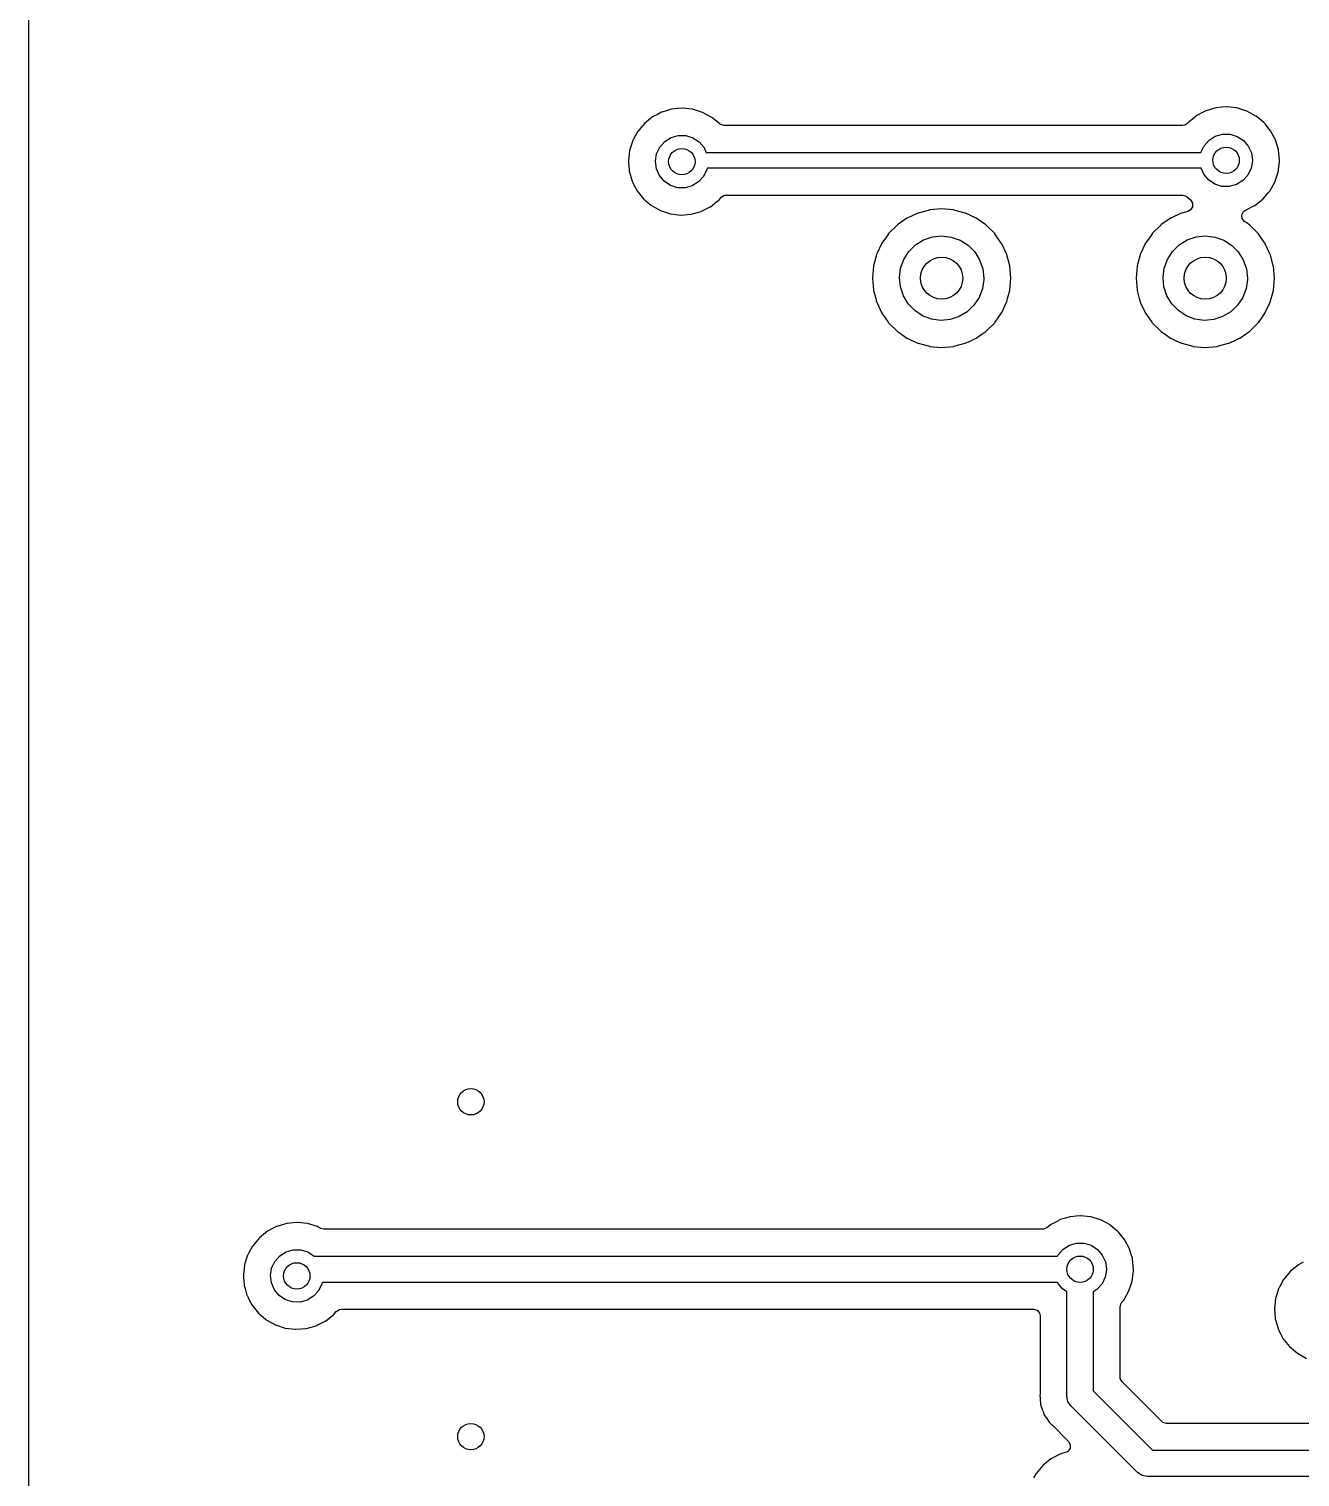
# Model space of a CAD drawing. Extents: x 123 to 292, y -246 to -33.
# Drawn here: x 122.94 to 147.05, y -116.59 to -89.13 of the extents above; entities that cross this region are included whole.
import ezdxf

# ---------------------------------------------------------------- set-up
doc = ezdxf.new("R2010")
doc.units = 0
doc.layers.add('BLACK', color=7, linetype='CONTINUOUS')

msp = doc.modelspace()

# ---------------------------------------------------------------- linework, layer by layer
at = {"layer": 'BLACK', "linetype": 'CONTINUOUS'}
for p, q in [((122.936, -245.999), (122.936, -33.9085)), ((135.327, -90.6298), (135.244, -90.6374)), ((135.333, -90.6305), (135.327, -90.6298)), ((145.448, -90.6241), (145.369, -90.6472)), ((145.454, -90.6224), (145.448, -90.6241)), ((145.448, -90.6241), (145.448, -90.6241)), ((145.46, -90.6218), (145.454, -90.6224)), ((145.568, -90.612), (145.46, -90.6218)), ((145.46, -90.6218), (145.46, -90.6218)), ((145.651, -90.6044), (145.568, -90.612)), ((145.657, -90.6051), (145.651, -90.6044)), ((145.841, -90.6245), (145.657, -90.6051)), ((145.657, -90.6051), (145.657, -90.6051)), ((145.847, -90.6251), (145.841, -90.6245)), ((145.841, -90.6245), (145.841, -90.6245)), ((146.036, -90.6836), (145.847, -90.6251)), ((134.765, -90.7952), (134.611, -90.9192)), ((134.859, -90.7462), (134.765, -90.7952)), ((134.935, -90.7065), (134.859, -90.7462)), ((134.94, -90.7036), (134.935, -90.7065)), ((134.935, -90.7065), (134.935, -90.7065)), ((135.051, -90.6711), (134.94, -90.7036)), ((135.124, -90.6495), (135.051, -90.6711)), ((135.13, -90.6478), (135.124, -90.6495)), ((135.124, -90.6495), (135.124, -90.6495)), ((135.136, -90.6472), (135.13, -90.6478)), ((135.244, -90.6374), (135.136, -90.6472)), ((135.136, -90.6472), (135.136, -90.6472)), ((135.518, -90.6499), (135.333, -90.6305)), ((135.333, -90.6305), (135.333, -90.6305)), ((135.524, -90.6505), (135.518, -90.6499)), ((135.518, -90.6499), (135.518, -90.6499)), ((135.713, -90.709), (135.524, -90.6505)), ((135.887, -90.8031), (135.713, -90.709)), ((135.891, -90.807), (135.887, -90.8031)), ((136.039, -90.9291), (135.891, -90.807)), ((135.891, -90.807), (135.891, -90.807)), ((144.926, -90.9037), (144.917, -90.9143)), ((144.935, -90.8938), (144.926, -90.9037)), ((145.089, -90.7698), (144.935, -90.8938)), ((145.199, -90.7119), (145.089, -90.7698)), ((145.259, -90.6811), (145.199, -90.7119)), ((145.264, -90.6782), (145.259, -90.6811)), ((145.259, -90.6811), (145.259, -90.6811)), ((145.369, -90.6472), (145.264, -90.6782)), ((146.21, -90.7777), (146.036, -90.6836)), ((146.215, -90.7816), (146.21, -90.7777)), ((146.358, -90.8998), (146.215, -90.7816)), ((146.215, -90.7816), (146.215, -90.7816)), ((146.363, -90.9037), (146.358, -90.8998)), ((146.367, -90.9085), (146.363, -90.9037)), ((134.481, -91.0761), (134.405, -91.2143)), ((134.484, -91.0707), (134.481, -91.0761)), ((134.481, -91.0761), (134.481, -91.0761)), ((134.611, -90.9192), (134.484, -91.0707)), ((135.116, -91.1868), (135.252, -91.1478)), ((135.252, -91.1478), (135.394, -91.1487)), ((135.394, -91.1487), (135.53, -91.1893)), ((136.052, -90.9393), (136.039, -90.9287)), ((136.039, -90.9287), (136.039, -90.9291)), ((136.121, -90.9593), (136.052, -90.9393)), ((144.821, -90.9593), (136.121, -90.9593)), ((144.858, -90.9536), (144.821, -90.9593)), ((144.917, -90.9143), (144.858, -90.9536)), ((145.32, -91.237), (145.439, -91.1614)), ((145.439, -91.1614), (145.576, -91.1224)), ((145.576, -91.1224), (145.718, -91.1233)), ((145.718, -91.1233), (145.853, -91.1639)), ((145.853, -91.1639), (145.972, -91.241)), ((146.383, -90.9287), (146.367, -90.9085)), ((146.367, -90.9085), (146.367, -90.9085)), ((146.488, -91.057), (146.383, -90.9287)), ((146.581, -91.2316), (146.488, -91.057)), ((134.329, -91.4325), (134.307, -91.6291)), ((134.384, -91.259), (134.329, -91.4325)), ((134.387, -91.2499), (134.384, -91.259)), ((134.388, -91.244), (134.387, -91.2499)), ((134.387, -91.2499), (134.387, -91.2499)), ((134.405, -91.2143), (134.388, -91.244)), ((134.842, -91.497), (134.902, -91.3687)), ((134.902, -91.3687), (134.996, -91.2624)), ((134.996, -91.2624), (135.116, -91.1868)), ((135.53, -91.1893), (135.649, -91.2664)), ((135.649, -91.2664), (135.741, -91.3738)), ((135.741, -91.3738), (135.784, -91.4678)), ((145.167, -91.4678), (145.226, -91.3433)), ((145.226, -91.3433), (145.32, -91.237)), ((145.972, -91.241), (146.065, -91.3484)), ((146.065, -91.3484), (146.124, -91.4775)), ((146.591, -91.2677), (146.581, -91.2316)), ((146.632, -91.4025), (146.591, -91.2677)), ((146.638, -91.421), (146.632, -91.4025)), ((146.657, -91.6178), (146.638, -91.421)), ((134.307, -91.6291), (134.309, -91.6627)), ((134.309, -91.6627), (134.321, -91.7975)), ((134.82, -91.6371), (134.842, -91.497)), ((134.838, -91.7777), (134.82, -91.6371)), ((135.784, -91.4678), (145.167, -91.4678)), ((146.143, -91.63), (146.12, -91.7698)), ((146.124, -91.4775), (146.144, -91.6178)), ((146.144, -91.6178), (146.143, -91.63)), ((146.632, -91.8423), (146.657, -91.6461)), ((146.657, -91.6213), (146.657, -91.6178)), ((146.657, -91.6233), (146.657, -91.6213)), ((146.657, -91.6213), (146.657, -91.6213)), ((146.657, -91.6461), (146.657, -91.6233)), ((134.321, -91.7975), (134.323, -91.8261)), ((134.323, -91.8261), (134.378, -92.0162)), ((134.895, -91.9074), (134.838, -91.7777)), ((134.987, -92.0159), (134.895, -91.9074)), ((135.734, -91.9228), (135.639, -92.0279)), ((135.796, -91.7952), (135.734, -91.9228)), ((135.801, -91.7678), (135.796, -91.7952)), ((145.169, -91.7678), (135.801, -91.7678)), ((145.219, -91.882), (145.169, -91.7678)), ((145.31, -91.9905), (145.219, -91.882)), ((145.428, -92.0691), (145.31, -91.9905)), ((145.963, -92.0025), (145.842, -92.0767)), ((146.058, -91.8974), (145.963, -92.0025)), ((146.12, -91.7698), (146.058, -91.8974)), ((146.569, -92.03), (146.632, -91.8423)), ((134.378, -92.0162), (134.381, -92.0217)), ((134.381, -92.0217), (134.453, -92.162)), ((134.453, -92.162), (134.468, -92.1922)), ((134.468, -92.1922), (134.591, -92.3472)), ((135.105, -92.0945), (134.987, -92.0159)), ((135.24, -92.1368), (135.105, -92.0945)), ((135.382, -92.1394), (135.24, -92.1368)), ((135.518, -92.1021), (135.382, -92.1394)), ((135.639, -92.0279), (135.518, -92.1021)), ((136.128, -92.2815), (136.163, -92.2763)), ((136.163, -92.2763), (144.818, -92.2763)), ((144.818, -92.2763), (144.886, -92.2963)), ((145.564, -92.1114), (145.428, -92.0691)), ((145.705, -92.114), (145.564, -92.1114)), ((145.842, -92.0767), (145.705, -92.114)), ((146.342, -92.3517), (146.441, -92.2372)), ((146.441, -92.2372), (146.468, -92.2066)), ((146.468, -92.2066), (146.472, -92.2019)), ((146.468, -92.2066), (146.468, -92.2066)), ((146.472, -92.2019), (146.569, -92.03)), ((134.591, -92.3472), (134.596, -92.3511)), ((134.596, -92.3511), (134.596, -92.3511)), ((134.596, -92.3511), (134.725, -92.4615)), ((134.725, -92.4615), (134.742, -92.4753)), ((134.742, -92.4753), (134.914, -92.5718)), ((135.692, -92.5852), (135.857, -92.5016)), ((135.857, -92.5016), (135.863, -92.4988)), ((135.857, -92.5016), (135.857, -92.5016)), ((135.863, -92.4988), (135.987, -92.4019)), ((135.987, -92.4019), (136.014, -92.3809)), ((136.014, -92.3809), (136.019, -92.3771)), ((136.014, -92.3809), (136.014, -92.3809)), ((136.019, -92.3771), (136.068, -92.32)), ((136.068, -92.32), (136.128, -92.2815)), ((140.248, -92.5395), (140.02, -92.5595)), ((140.476, -92.5595), (140.248, -92.5395)), ((144.886, -92.2963), (144.909, -92.3148)), ((144.909, -92.3148), (144.911, -92.3169)), ((144.911, -92.3169), (144.915, -92.3218)), ((144.915, -92.3218), (144.919, -92.3257)), ((144.919, -92.3257), (144.919, -92.3258)), ((144.919, -92.3258), (144.969, -92.3684)), ((144.969, -92.3684), (145.008, -92.4278)), ((145.009, -92.4988), (144.971, -92.5589)), ((145.008, -92.4278), (145.009, -92.4988)), ((146.01, -92.5626), (146.181, -92.4762)), ((146.181, -92.4762), (146.187, -92.4734)), ((146.181, -92.4762), (146.181, -92.4762)), ((146.187, -92.4734), (146.342, -92.3517)), ((134.914, -92.5718), (135.102, -92.6329)), ((135.102, -92.6329), (135.299, -92.6564)), ((135.299, -92.6564), (135.305, -92.6559)), ((135.305, -92.6559), (135.49, -92.6417)), ((135.305, -92.6559), (135.305, -92.6559)), ((135.49, -92.6417), (135.496, -92.6412)), ((135.49, -92.6417), (135.49, -92.6417)), ((135.496, -92.6412), (135.686, -92.588)), ((135.686, -92.588), (135.692, -92.5852)), ((135.692, -92.5852), (135.692, -92.5852)), ((139.546, -92.7474), (139.408, -92.8436)), ((139.591, -92.7155), (139.546, -92.7474)), ((139.596, -92.7132), (139.591, -92.7155)), ((139.794, -92.621), (139.596, -92.7132)), ((139.596, -92.7132), (139.596, -92.7132)), ((139.799, -92.6187), (139.794, -92.621)), ((139.794, -92.621), (139.794, -92.621)), ((139.804, -92.6173), (139.799, -92.6187)), ((140.015, -92.5609), (139.804, -92.6173)), ((139.804, -92.6173), (139.804, -92.6173)), ((140.02, -92.5595), (140.015, -92.5609)), ((140.015, -92.5609), (140.015, -92.5609)), ((140.481, -92.5609), (140.476, -92.5595)), ((140.692, -92.6173), (140.481, -92.5609)), ((140.481, -92.5609), (140.481, -92.5609)), ((140.697, -92.6187), (140.692, -92.6173)), ((140.692, -92.6173), (140.692, -92.6173)), ((140.702, -92.621), (140.697, -92.6187)), ((140.9, -92.7132), (140.702, -92.621)), ((140.702, -92.621), (140.702, -92.621)), ((140.905, -92.7155), (140.9, -92.7132)), ((140.9, -92.7132), (140.9, -92.7132)), ((140.95, -92.7474), (140.905, -92.7155)), ((141.088, -92.8436), (140.95, -92.7474)), ((144.546, -92.7474), (144.408, -92.8436)), ((144.591, -92.7155), (144.546, -92.7474)), ((144.596, -92.7132), (144.591, -92.7155)), ((144.794, -92.621), (144.596, -92.7132)), ((144.596, -92.7132), (144.596, -92.7132)), ((144.799, -92.6187), (144.794, -92.621)), ((144.794, -92.621), (144.794, -92.621)), ((144.804, -92.6173), (144.799, -92.6187)), ((144.92, -92.5861), (144.804, -92.6173)), ((144.804, -92.6173), (144.804, -92.6173)), ((144.971, -92.5589), (144.92, -92.5861)), ((145.943, -92.6522), (145.975, -92.5889)), ((145.95, -92.7229), (145.943, -92.6522)), ((145.994, -92.7783), (145.95, -92.7229)), ((145.975, -92.5889), (146.011, -92.5646)), ((146.088, -92.8436), (145.994, -92.7783)), ((146.011, -92.5646), (146.01, -92.5626)), ((139.188, -93.0856), (139.11, -93.1963)), ((139.239, -93.0132), (139.188, -93.0856)), ((139.242, -93.0087), (139.239, -93.0132)), ((139.239, -93.0132), (139.239, -93.0132)), ((139.404, -92.8468), (139.242, -93.0087)), ((139.408, -92.8436), (139.404, -92.8468)), ((139.408, -92.8436), (139.408, -92.8436)), ((139.907, -93.1291), (140.076, -93.0717)), ((140.076, -93.0717), (140.254, -93.053)), ((140.254, -93.053), (140.431, -93.0741)), ((140.431, -93.0741), (140.599, -93.134)), ((141.092, -92.8468), (141.088, -92.8436)), ((141.088, -92.8436), (141.088, -92.8436)), ((141.254, -93.0087), (141.092, -92.8468)), ((141.257, -93.0132), (141.254, -93.0087)), ((141.308, -93.0856), (141.257, -93.0132)), ((141.257, -93.0132), (141.257, -93.0132)), ((141.386, -93.1963), (141.308, -93.0856)), ((144.188, -93.0856), (144.11, -93.1963)), ((144.239, -93.0132), (144.188, -93.0856)), ((144.242, -93.0087), (144.239, -93.0132)), ((144.239, -93.0132), (144.239, -93.0132)), ((144.404, -92.8468), (144.242, -93.0087)), ((144.408, -92.8436), (144.404, -92.8468)), ((144.408, -92.8436), (144.408, -92.8436)), ((144.907, -93.1291), (145.076, -93.0717)), ((145.076, -93.0717), (145.254, -93.053)), ((145.254, -93.053), (145.431, -93.0741)), ((145.431, -93.0741), (145.599, -93.134)), ((146.092, -92.8468), (146.088, -92.8436)), ((146.088, -92.8436), (146.088, -92.8436)), ((146.254, -93.0087), (146.092, -92.8468)), ((146.257, -93.0132), (146.254, -93.0087)), ((146.308, -93.0856), (146.257, -93.0132)), ((146.257, -93.0132), (146.257, -93.0132)), ((146.386, -93.1963), (146.308, -93.0856)), ((139.108, -93.2012), (139.026, -93.3779)), ((139.11, -93.1963), (139.108, -93.2012)), ((139.108, -93.2012), (139.108, -93.2012)), ((139.531, -93.4973), (139.628, -93.3474)), ((139.628, -93.3474), (139.755, -93.2226)), ((139.755, -93.2226), (139.907, -93.1291)), ((140.599, -93.134), (140.749, -93.2295)), ((140.749, -93.2295), (140.875, -93.3561)), ((140.875, -93.3561), (140.969, -93.5073)), ((141.388, -93.2012), (141.386, -93.1963)), ((141.47, -93.3779), (141.388, -93.2012)), ((141.388, -93.2012), (141.388, -93.2012)), ((144.108, -93.2012), (144.026, -93.3779)), ((144.11, -93.1963), (144.108, -93.2012)), ((144.108, -93.2012), (144.108, -93.2012)), ((144.531, -93.4973), (144.628, -93.3474)), ((144.628, -93.3474), (144.755, -93.2226)), ((144.755, -93.2226), (144.907, -93.1291)), ((145.599, -93.134), (145.749, -93.2295)), ((145.749, -93.2295), (145.875, -93.3561)), ((145.875, -93.3561), (145.969, -93.5073)), ((146.388, -93.2012), (146.386, -93.1963)), ((146.47, -93.3779), (146.388, -93.2012)), ((146.388, -93.2012), (146.388, -93.2012)), ((138.954, -93.6249), (138.935, -93.853)), ((138.957, -93.6161), (138.954, -93.6249)), ((139.012, -93.4091), (138.957, -93.6161)), ((139.014, -93.4038), (139.012, -93.4091)), ((139.012, -93.4091), (139.012, -93.4091)), ((139.026, -93.3779), (139.014, -93.4038)), ((139.47, -93.6649), (139.531, -93.4973)), ((140.969, -93.5073), (141.028, -93.6758)), ((141.482, -93.4038), (141.47, -93.3779)), ((141.484, -93.4091), (141.482, -93.4038)), ((141.539, -93.6161), (141.484, -93.4091)), ((141.484, -93.4091), (141.484, -93.4091)), ((141.542, -93.6249), (141.539, -93.6161)), ((141.561, -93.853), (141.542, -93.6249)), ((143.954, -93.6249), (143.935, -93.853)), ((143.957, -93.6161), (143.954, -93.6249)), ((144.012, -93.4091), (143.957, -93.6161)), ((144.014, -93.4038), (144.012, -93.4091)), ((144.012, -93.4091), (144.012, -93.4091)), ((144.026, -93.3779), (144.014, -93.4038)), ((144.47, -93.6649), (144.531, -93.4973)), ((145.969, -93.5073), (146.028, -93.6758)), ((146.482, -93.4038), (146.47, -93.3779)), ((146.484, -93.4091), (146.482, -93.4038)), ((146.539, -93.6161), (146.484, -93.4091)), ((146.484, -93.4091), (146.484, -93.4091)), ((146.542, -93.6249), (146.539, -93.6161)), ((146.561, -93.853), (146.542, -93.6249)), ((138.935, -93.853), (138.954, -94.0811)), ((139.448, -93.8418), (139.47, -93.6649)), ((139.465, -94.0193), (139.448, -93.8418)), ((141.048, -93.8753), (141.023, -94.052)), ((141.028, -93.6758), (141.048, -93.853)), ((141.048, -93.853), (141.048, -93.8753)), ((141.542, -94.0811), (141.561, -93.853)), ((143.935, -93.853), (143.954, -94.0811)), ((144.448, -93.8418), (144.47, -93.6649)), ((144.465, -94.0193), (144.448, -93.8418)), ((146.048, -93.8753), (146.023, -94.052)), ((146.028, -93.6758), (146.048, -93.853)), ((146.048, -93.853), (146.048, -93.8753)), ((146.542, -94.0811), (146.561, -93.853)), ((138.954, -94.0811), (138.956, -94.0864)), ((138.956, -94.0864), (138.956, -94.0864)), ((138.956, -94.0864), (138.997, -94.2393)), ((139.522, -94.1886), (139.465, -94.0193)), ((139.614, -94.3411), (139.522, -94.1886)), ((141.023, -94.052), (140.96, -94.2187)), ((141.499, -94.2393), (141.54, -94.0864)), ((141.54, -94.0864), (141.542, -94.0811)), ((141.54, -94.0864), (141.54, -94.0864)), ((143.954, -94.0811), (143.956, -94.0864)), ((143.956, -94.0864), (143.956, -94.0864)), ((143.956, -94.0864), (143.997, -94.2393)), ((144.522, -94.1886), (144.465, -94.0193)), ((144.614, -94.3411), (144.522, -94.1886)), ((146.023, -94.052), (145.96, -94.2187)), ((146.499, -94.2393), (146.54, -94.0864)), ((146.54, -94.0864), (146.542, -94.0811)), ((146.54, -94.0864), (146.54, -94.0864)), ((138.997, -94.2393), (139.014, -94.3022)), ((139.014, -94.3022), (139.016, -94.3072)), ((139.016, -94.3072), (139.016, -94.3072)), ((139.016, -94.3072), (139.108, -94.5048)), ((139.738, -94.4694), (139.614, -94.3411)), ((139.887, -94.5671), (139.738, -94.4694)), ((140.861, -94.3672), (140.732, -94.4902)), ((140.96, -94.2187), (140.861, -94.3672)), ((141.388, -94.5048), (141.48, -94.3072)), ((141.48, -94.3072), (141.482, -94.3022)), ((141.48, -94.3072), (141.48, -94.3072)), ((141.482, -94.3022), (141.499, -94.2393)), ((143.997, -94.2393), (144.014, -94.3022)), ((144.014, -94.3022), (144.016, -94.3072)), ((144.016, -94.3072), (144.016, -94.3072)), ((144.016, -94.3072), (144.108, -94.5048)), ((144.738, -94.4694), (144.614, -94.3411)), ((144.887, -94.5671), (144.738, -94.4694)), ((145.861, -94.3672), (145.732, -94.4902)), ((145.96, -94.2187), (145.861, -94.3672)), ((146.388, -94.5048), (146.48, -94.3072)), ((146.48, -94.3072), (146.482, -94.3022)), ((146.48, -94.3072), (146.48, -94.3072)), ((146.482, -94.3022), (146.499, -94.2393)), ((139.108, -94.5048), (139.108, -94.5048)), ((139.108, -94.5048), (139.11, -94.5097)), ((139.11, -94.5097), (139.164, -94.5864)), ((139.164, -94.5864), (139.233, -94.6845)), ((139.233, -94.6845), (139.242, -94.6973)), ((139.242, -94.6973), (139.404, -94.8592)), ((140.054, -94.6292), (139.887, -94.5671)), ((140.231, -94.6528), (140.054, -94.6292)), ((140.409, -94.6367), (140.231, -94.6528)), ((140.578, -94.5815), (140.409, -94.6367)), ((140.732, -94.4902), (140.578, -94.5815)), ((141.092, -94.8592), (141.254, -94.6973)), ((141.254, -94.6973), (141.263, -94.6845)), ((141.263, -94.6845), (141.332, -94.5864)), ((141.332, -94.5864), (141.386, -94.5097)), ((141.386, -94.5097), (141.388, -94.5048)), ((141.388, -94.5048), (141.388, -94.5048)), ((144.108, -94.5048), (144.108, -94.5048)), ((144.108, -94.5048), (144.11, -94.5097)), ((144.11, -94.5097), (144.164, -94.5864)), ((144.164, -94.5864), (144.233, -94.6845)), ((144.233, -94.6845), (144.242, -94.6973)), ((144.242, -94.6973), (144.404, -94.8592)), ((145.054, -94.6292), (144.887, -94.5671)), ((145.231, -94.6528), (145.054, -94.6292)), ((145.409, -94.6367), (145.231, -94.6528)), ((145.578, -94.5815), (145.409, -94.6367)), ((145.732, -94.4902), (145.578, -94.5815)), ((146.092, -94.8592), (146.254, -94.6973)), ((146.254, -94.6973), (146.263, -94.6845)), ((146.263, -94.6845), (146.332, -94.5864)), ((146.332, -94.5864), (146.386, -94.5097)), ((146.386, -94.5097), (146.388, -94.5048)), ((146.388, -94.5048), (146.388, -94.5048)), ((139.404, -94.8592), (139.408, -94.8624)), ((139.408, -94.8624), (139.408, -94.8624)), ((139.408, -94.8624), (139.486, -94.9171)), ((139.486, -94.9171), (139.591, -94.9905)), ((139.591, -94.9905), (139.596, -94.9928)), ((139.596, -94.9928), (139.596, -94.9928)), ((139.596, -94.9928), (139.696, -95.0392)), ((140.8, -95.0392), (140.9, -94.9928)), ((140.9, -94.9928), (140.905, -94.9905)), ((140.9, -94.9928), (140.9, -94.9928)), ((140.905, -94.9905), (141.01, -94.9171)), ((141.01, -94.9171), (141.088, -94.8624)), ((141.088, -94.8624), (141.092, -94.8592)), ((141.088, -94.8624), (141.088, -94.8624)), ((144.404, -94.8592), (144.408, -94.8624)), ((144.408, -94.8624), (144.408, -94.8624)), ((144.408, -94.8624), (144.486, -94.9171)), ((144.486, -94.9171), (144.591, -94.9905)), ((144.591, -94.9905), (144.596, -94.9928)), ((144.596, -94.9928), (144.596, -94.9928)), ((144.596, -94.9928), (144.696, -95.0392)), ((145.8, -95.0392), (145.9, -94.9928)), ((145.9, -94.9928), (145.905, -94.9905)), ((145.9, -94.9928), (145.9, -94.9928)), ((145.905, -94.9905), (146.01, -94.9171)), ((146.01, -94.9171), (146.088, -94.8624)), ((146.088, -94.8624), (146.092, -94.8592)), ((146.088, -94.8624), (146.088, -94.8624)), ((139.696, -95.0392), (139.799, -95.0873)), ((139.799, -95.0873), (139.804, -95.0887)), ((139.804, -95.0887), (139.804, -95.0887)), ((139.804, -95.0887), (140.015, -95.1451)), ((140.015, -95.1451), (140.015, -95.1451)), ((140.015, -95.1451), (140.02, -95.1465)), ((140.02, -95.1465), (140.248, -95.1665)), ((140.248, -95.1665), (140.476, -95.1465)), ((140.476, -95.1465), (140.481, -95.1451)), ((140.481, -95.1451), (140.692, -95.0887)), ((140.481, -95.1451), (140.481, -95.1451)), ((140.692, -95.0887), (140.697, -95.0873)), ((140.692, -95.0887), (140.692, -95.0887)), ((140.697, -95.0873), (140.8, -95.0392)), ((144.696, -95.0392), (144.799, -95.0873)), ((144.799, -95.0873), (144.804, -95.0887)), ((144.804, -95.0887), (144.804, -95.0887)), ((144.804, -95.0887), (145.015, -95.1451)), ((145.015, -95.1451), (145.015, -95.1451)), ((145.015, -95.1451), (145.02, -95.1465)), ((145.02, -95.1465), (145.248, -95.1665)), ((145.248, -95.1665), (145.476, -95.1465)), ((145.476, -95.1465), (145.481, -95.1451)), ((145.481, -95.1451), (145.692, -95.0887)), ((145.481, -95.1451), (145.481, -95.1451)), ((145.692, -95.0887), (145.697, -95.0873)), ((145.692, -95.0887), (145.692, -95.0887)), ((145.697, -95.0873), (145.8, -95.0392)), ((127.941, -111.77), (127.832, -111.78)), ((128.023, -111.763), (127.941, -111.77)), ((128.029, -111.763), (128.023, -111.763)), ((128.214, -111.783), (128.029, -111.763)), ((128.029, -111.763), (128.029, -111.763)), ((142.399, -111.76), (142.32, -111.801)), ((142.49, -111.712), (142.399, -111.76)), ((142.495, -111.709), (142.49, -111.712)), ((142.49, -111.712), (142.49, -111.712)), ((142.596, -111.68), (142.495, -111.709)), ((142.679, -111.655), (142.596, -111.68)), ((142.685, -111.654), (142.679, -111.655)), ((142.679, -111.655), (142.679, -111.655)), ((142.691, -111.653), (142.685, -111.654)), ((142.8, -111.643), (142.691, -111.653)), ((142.691, -111.653), (142.691, -111.653)), ((142.882, -111.636), (142.8, -111.643)), ((142.888, -111.636), (142.882, -111.636)), ((143.073, -111.656), (142.888, -111.636)), ((142.888, -111.636), (142.888, -111.636)), ((143.079, -111.656), (143.073, -111.656)), ((143.073, -111.656), (143.073, -111.656)), ((143.268, -111.715), (143.079, -111.656)), ((143.442, -111.809), (143.268, -111.715)), ((127.307, -112.052), (127.18, -112.203)), ((127.461, -111.928), (127.307, -112.052)), ((127.566, -111.873), (127.461, -111.928)), ((127.631, -111.839), (127.566, -111.873)), ((127.636, -111.836), (127.631, -111.839)), ((127.631, -111.839), (127.631, -111.839)), ((127.743, -111.805), (127.636, -111.836)), ((127.82, -111.782), (127.743, -111.805)), ((127.826, -111.781), (127.82, -111.782)), ((127.82, -111.782), (127.82, -111.782)), ((127.832, -111.78), (127.826, -111.781)), ((127.832, -111.78), (127.832, -111.78)), ((128.22, -111.783), (128.214, -111.783)), ((128.214, -111.783), (128.214, -111.783)), ((128.409, -111.842), (128.22, -111.783)), ((128.414, -111.845), (128.409, -111.842)), ((128.445, -111.862), (128.414, -111.845)), ((128.414, -111.845), (128.414, -111.845)), ((128.466, -111.873), (128.445, -111.862)), ((128.471, -111.875), (128.466, -111.873)), ((128.531, -111.89), (128.471, -111.875)), ((142.164, -111.89), (128.531, -111.89)), ((142.178, -111.89), (142.164, -111.89)), ((142.243, -111.863), (142.178, -111.89)), ((142.315, -111.805), (142.243, -111.863)), ((142.32, -111.801), (142.315, -111.805)), ((142.315, -111.805), (142.315, -111.805)), ((143.446, -111.813), (143.442, -111.809)), ((143.574, -111.918), (143.446, -111.813)), ((143.446, -111.813), (143.446, -111.813)), ((143.594, -111.935), (143.574, -111.918)), ((143.598, -111.94), (143.594, -111.935)), ((143.605, -111.949), (143.598, -111.94)), ((143.598, -111.94), (143.598, -111.94)), ((143.719, -112.088), (143.605, -111.949)), ((127.177, -112.209), (127.106, -112.338)), ((127.18, -112.203), (127.177, -112.209)), ((127.177, -112.209), (127.177, -112.209)), ((127.692, -112.395), (127.812, -112.32)), ((127.812, -112.32), (127.948, -112.281)), ((127.948, -112.281), (128.09, -112.281)), ((128.09, -112.281), (128.226, -112.322)), ((128.226, -112.322), (128.344, -112.399)), ((142.457, -112.374), (142.551, -112.268)), ((142.551, -112.268), (142.671, -112.193)), ((142.671, -112.193), (142.807, -112.154)), ((142.807, -112.154), (142.949, -112.154)), ((142.949, -112.154), (143.085, -112.195)), ((143.085, -112.195), (143.204, -112.272)), ((143.204, -112.272), (143.296, -112.38)), ((143.812, -112.263), (143.719, -112.088)), ((143.814, -112.269), (143.812, -112.263)), ((143.867, -112.446), (143.814, -112.269)), ((127.025, -112.565), (127.003, -112.762)), ((127.027, -112.559), (127.025, -112.565)), ((127.083, -112.383), (127.027, -112.559)), ((127.085, -112.377), (127.083, -112.383)), ((127.083, -112.383), (127.083, -112.383)), ((127.106, -112.338), (127.085, -112.377)), ((127.538, -112.63), (127.598, -112.501)), ((127.598, -112.501), (127.692, -112.395)), ((128.344, -112.399), (142.446, -112.399)), ((142.446, -112.399), (142.457, -112.374)), ((143.296, -112.38), (143.355, -112.509)), ((143.355, -112.509), (143.375, -112.649)), ((143.869, -112.452), (143.867, -112.446)), ((143.888, -112.649), (143.869, -112.452)), ((147.019, -112.563), (146.865, -112.687)), ((147.104, -112.518), (147.019, -112.563)), ((127.003, -112.762), (127.006, -112.805)), ((127.006, -112.805), (127.018, -112.945)), ((127.516, -112.77), (127.538, -112.63)), ((127.534, -112.91), (127.516, -112.77)), ((143.351, -112.801), (143.29, -112.929)), ((143.375, -112.661), (143.351, -112.801)), ((143.375, -112.649), (143.375, -112.661)), ((143.801, -113.061), (143.863, -112.874)), ((143.863, -112.874), (143.888, -112.677)), ((143.888, -112.677), (143.888, -112.649)), ((146.735, -112.844), (146.661, -112.978)), ((146.738, -112.838), (146.735, -112.844)), ((146.735, -112.844), (146.735, -112.844)), ((146.865, -112.687), (146.738, -112.838)), ((127.018, -112.945), (127.019, -112.959)), ((127.019, -112.959), (127.034, -113.012)), ((127.034, -113.012), (127.071, -113.14)), ((127.071, -113.14), (127.074, -113.149)), ((127.074, -113.149), (127.094, -113.188)), ((127.592, -113.04), (127.534, -112.91)), ((127.683, -113.149), (127.592, -113.04)), ((127.801, -113.227), (127.683, -113.149)), ((128.431, -113.056), (128.335, -113.161)), ((128.492, -112.928), (128.431, -113.056)), ((128.497, -112.899), (128.492, -112.928)), ((142.444, -112.899), (128.497, -112.899)), ((142.451, -112.913), (142.444, -112.899)), ((142.542, -113.022), (142.451, -112.913)), ((142.625, -113.077), (142.542, -113.022)), ((142.625, -115.062), (142.625, -113.077)), ((143.194, -113.034), (143.125, -113.076)), ((143.125, -113.076), (143.125, -114.958)), ((143.29, -112.929), (143.194, -113.034)), ((143.703, -113.233), (143.801, -113.061)), ((146.641, -113.018), (146.585, -113.194)), ((146.643, -113.012), (146.641, -113.018)), ((146.641, -113.018), (146.641, -113.018)), ((146.661, -112.978), (146.643, -113.012)), ((127.094, -113.188), (127.121, -113.241)), ((127.121, -113.241), (127.164, -113.325)), ((127.164, -113.325), (127.287, -113.48)), ((127.936, -113.27), (127.801, -113.227)), ((128.078, -113.272), (127.936, -113.27)), ((128.215, -113.235), (128.078, -113.272)), ((128.335, -113.161), (128.215, -113.235)), ((128.766, -113.451), (128.825, -113.413)), ((128.825, -113.413), (128.861, -113.407)), ((128.861, -113.407), (141.99, -113.407)), ((141.99, -113.407), (142.059, -113.428)), ((143.633, -113.361), (143.654, -113.292)), ((143.633, -114.696), (143.633, -113.361)), ((143.654, -113.292), (143.664, -113.278)), ((143.664, -113.278), (143.668, -113.274)), ((143.668, -113.274), (143.703, -113.233)), ((146.583, -113.2), (146.561, -113.397)), ((146.561, -113.397), (146.562, -113.415)), ((146.562, -113.415), (146.568, -113.484)), ((146.585, -113.194), (146.583, -113.2)), ((127.287, -113.48), (127.292, -113.484)), ((127.292, -113.484), (127.292, -113.484)), ((127.292, -113.484), (127.421, -113.594)), ((127.421, -113.594), (127.438, -113.608)), ((127.438, -113.608), (127.61, -113.705)), ((128.388, -113.718), (128.553, -113.634)), ((128.553, -113.634), (128.559, -113.632)), ((128.553, -113.634), (128.553, -113.634)), ((128.559, -113.632), (128.695, -113.525)), ((128.695, -113.525), (128.71, -113.514)), ((128.71, -113.514), (128.715, -113.51)), ((128.71, -113.514), (128.71, -113.514)), ((128.715, -113.51), (128.719, -113.505)), ((128.719, -113.505), (128.766, -113.451)), ((128.719, -113.505), (128.719, -113.505)), ((142.059, -113.428), (142.105, -113.481)), ((142.105, -113.481), (142.117, -113.533)), ((142.117, -113.533), (142.117, -114.995)), ((146.568, -113.484), (146.577, -113.594)), ((146.577, -113.594), (146.581, -113.608)), ((146.581, -113.608), (146.629, -113.774)), ((127.61, -113.705), (127.798, -113.766)), ((127.798, -113.766), (127.995, -113.789)), ((127.995, -113.789), (128.001, -113.789)), ((128.001, -113.789), (128.186, -113.774)), ((128.001, -113.789), (128.001, -113.789)), ((128.186, -113.774), (128.186, -113.774)), ((128.186, -113.774), (128.192, -113.774)), ((128.192, -113.774), (128.382, -113.721)), ((128.382, -113.721), (128.388, -113.718)), ((128.388, -113.718), (128.388, -113.718)), ((146.629, -113.774), (146.632, -113.784)), ((146.632, -113.784), (146.635, -113.79)), ((146.635, -113.79), (146.71, -113.936)), ((146.71, -113.936), (146.722, -113.96)), ((146.722, -113.96), (146.845, -114.115)), ((146.845, -114.115), (146.996, -114.243)), ((146.996, -114.243), (147.168, -114.34)), ((143.636, -114.722), (143.633, -114.696)), ((143.67, -114.785), (143.636, -114.722)), ((144.422, -115.537), (143.67, -114.785)), ((142.115, -115.014), (142.112, -115.035)), ((142.112, -115.035), (142.112, -115.043)), ((142.112, -115.043), (142.112, -115.043)), ((142.112, -115.043), (142.116, -115.088)), ((142.117, -114.995), (142.115, -115.014)), ((142.644, -115.158), (142.625, -115.062)), ((143.125, -114.958), (144.249, -116.082)), ((142.116, -115.088), (142.117, -115.098)), ((142.117, -115.098), (142.117, -115.106)), ((142.117, -115.106), (142.117, -115.11)), ((142.117, -115.11), (142.12, -115.135)), ((142.12, -115.135), (142.12, -115.139)), ((142.12, -115.139), (142.124, -115.18)), ((142.124, -115.18), (142.126, -115.212)), ((142.126, -115.212), (142.128, -115.219)), ((142.128, -115.219), (142.13, -115.225)), ((142.13, -115.225), (142.131, -115.23)), ((142.131, -115.23), (142.132, -115.238)), ((142.132, -115.238), (142.157, -115.306)), ((142.157, -115.306), (142.158, -115.31)), ((142.158, -115.31), (142.171, -115.349)), ((142.698, -115.239), (142.644, -115.158)), ((143.968, -116.509), (142.698, -115.239)), ((142.171, -115.349), (142.181, -115.38)), ((142.181, -115.38), (142.184, -115.386)), ((142.184, -115.386), (142.187, -115.392)), ((142.187, -115.392), (142.19, -115.397)), ((142.19, -115.397), (142.192, -115.404)), ((142.192, -115.404), (142.196, -115.41)), ((142.196, -115.41), (142.196, -115.41)), ((142.196, -115.41), (142.232, -115.465)), ((142.232, -115.465), (142.235, -115.469)), ((142.235, -115.469), (142.272, -115.531)), ((142.272, -115.531), (142.276, -115.535)), ((142.276, -115.535), (142.276, -115.535)), ((142.276, -115.535), (142.28, -115.539)), ((142.28, -115.539), (142.28, -115.54)), ((142.28, -115.54), (142.282, -115.542)), ((142.282, -115.542), (142.285, -115.546)), ((142.285, -115.546), (142.289, -115.552)), ((142.289, -115.552), (142.301, -115.563)), ((142.301, -115.563), (142.345, -115.605)), ((142.345, -115.605), (142.348, -115.608)), ((142.348, -115.608), (142.654, -115.914)), ((144.443, -115.553), (144.422, -115.537)), ((144.511, -115.573), (144.443, -115.553)), ((188.229, -115.573), (144.511, -115.573)), ((142.49, -116.157), (142.434, -116.187)), ((142.495, -116.154), (142.49, -116.157)), ((142.49, -116.157), (142.49, -116.157)), ((142.547, -116.139), (142.495, -116.154)), ((142.6, -116.124), (142.547, -116.139)), ((142.64, -116.104), (142.6, -116.124)), ((142.683, -116.047), (142.64, -116.104)), ((142.654, -115.914), (142.688, -115.976)), ((142.688, -115.976), (142.683, -116.047)), ((144.249, -116.082), (188.491, -116.082)), ((142.166, -116.37), (142.039, -116.521)), ((142.32, -116.246), (142.166, -116.37)), ((142.434, -116.187), (142.32, -116.246)), ((142.036, -116.527), (141.993, -116.606)), ((142.039, -116.521), (142.036, -116.527)), ((142.036, -116.527), (142.036, -116.527)), ((144.049, -116.563), (143.968, -116.509)), ((144.145, -116.582), (144.049, -116.563)), ((188.595, -116.582), (144.145, -116.582))]:
    msp.add_line(p, q, dxfattribs=at)
at = {"layer": 'BLACK'}
for centre, radius in [((135.32, -91.6432), 0.25), ((145.644, -91.6178), 0.25), ((140.248, -93.853), 0.4), ((145.248, -93.853), 0.4), ((131.318, -109.474), 0.25), ((128.016, -112.776), 0.25), ((142.875, -112.649), 0.25), ((131.318, -115.824), 0.25)]:
    msp.add_circle(centre, radius, dxfattribs=at)

doc.saveas('drawing.dxf')
